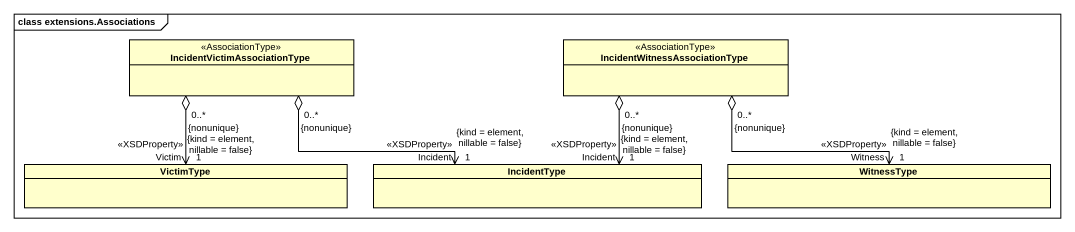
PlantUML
@startuml
mainframe class extensions.Associations
hide circle
hide empty members
class "IncidentVictimAssociationType" as IncidentVictimAssociationTyp <<AssociationType>>
class "IncidentWitnessAssociationType" as IncidentWitnessAssociationTy <<AssociationType>>
class VictimType
class IncidentType
class WitnessType
IncidentVictimAssociationTyp "0..*\n{nonunique}" o--> "Victim\n<<XSDProperty>>\n1\n{kind = element, nillable = false}" VictimType
IncidentVictimAssociationTyp "0..*\n{nonunique}" o-right-> "Incident\n<<XSDProperty>>\n1\n{kind = element, nillable = false}" IncidentType
IncidentWitnessAssociationTy "0..*\n{nonunique}" o--> "Incident\n<<XSDProperty>>\n1\n{kind = element, nillable = false}" IncidentType
IncidentWitnessAssociationTy "0..*\n{nonunique}" o-right-> "Witness\n<<XSDProperty>>\n1\n{kind = element, nillable = false}" WitnessType
@enduml
